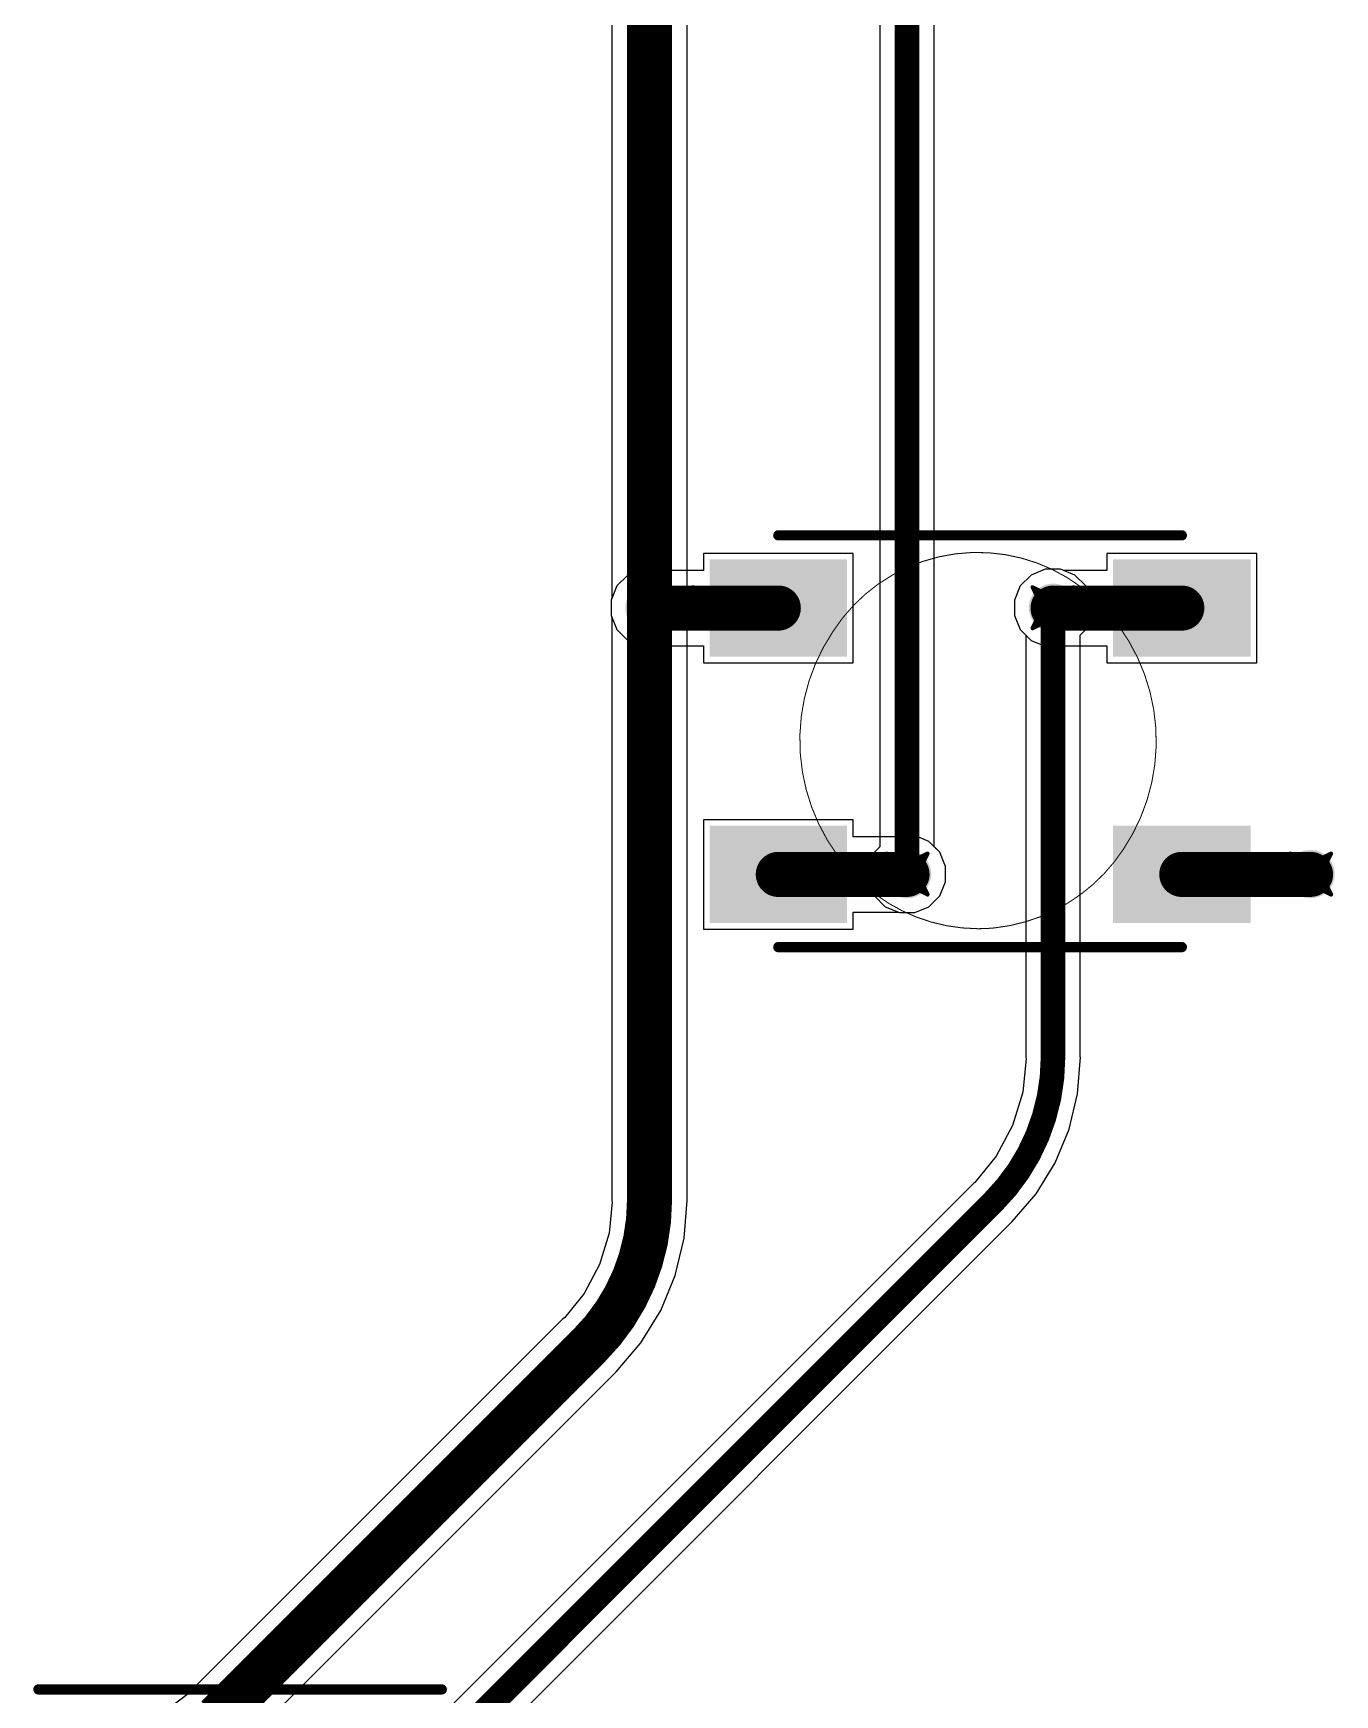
# Model space of a CAD drawing. Header units: inches. Extents: x -11 to 1110, y -7 to 455.
# Drawn here: x 300.82 to 316.95, y 242.42 to 263.01 of the extents above; entities that cross this region are included whole.
import ezdxf

# ---------------------------------------------------------------- set-up
doc = ezdxf.new("R2010")
doc.units = ezdxf.units.IN
for name, color, linetype in [('Bottom Layer', 5, 'Continuous'), ('Drill Drawing', 1, 'Continuous'), ('Mechanical 7', 56, 'Continuous'), ('Top Layer', 1, 'Continuous'), ('Top Overlay', 2, 'Continuous'), ('Top Paste', 8, 'Continuous'), ('Top Solder', 216, 'Continuous'), ('Via Holes', 16, 'Continuous')]:
    doc.layers.add(name, color=color, linetype=linetype)

msp = doc.modelspace()

# ---------------------------------------------------------------- hatches: boundary and pattern name
at = {"layer": 'Bottom Layer'}
h = msp.add_hatch(color=5, dxfattribs=at)
edge = h.paths.add_edge_path()
edge.add_arc((308.454, 255.889), 0.3, 0, 360)
h = msp.add_hatch(color=5, dxfattribs=at)
edge = h.paths.add_edge_path()
edge.add_arc((313.454, 255.889), 0.3, 0, 360)
h = msp.add_hatch(color=5, dxfattribs=at)
edge = h.paths.add_edge_path()
edge.add_arc((311.646, 252.589), 0.3, 0, 360)
h = msp.add_hatch(color=5, dxfattribs=at)
edge = h.paths.add_edge_path()
edge.add_arc((316.646, 252.589), 0.3, 0, 360)
at = {"layer": 'Top Layer'}
for points in [[(309.3, 256.385), (310.8, 256.385), (310.8, 255.385), (309.3, 255.385)], [(315.8, 255.385), (314.3, 255.385), (314.3, 256.385), (315.8, 256.385)], [(309.3, 253.085), (310.8, 253.085), (310.8, 252.085), (309.3, 252.085)], [(314.3, 253.085), (315.8, 253.085), (315.8, 252.085), (314.3, 252.085)]]:
    msp.add_hatch(color=1, dxfattribs=at).paths.add_polyline_path(points)
h = msp.add_hatch(color=1, dxfattribs=at)
edge = h.paths.add_edge_path()
edge.add_arc((308.454, 255.889), 0.3, 0, 360)
h = msp.add_hatch(color=1, dxfattribs=at)
edge = h.paths.add_edge_path()
edge.add_arc((313.454, 255.889), 0.3, 0, 360)
h = msp.add_hatch(color=1, dxfattribs=at)
edge = h.paths.add_edge_path()
edge.add_arc((311.646, 252.589), 0.3, 0, 360)
h = msp.add_hatch(color=1, dxfattribs=at)
edge = h.paths.add_edge_path()
edge.add_arc((316.646, 252.589), 0.3, 0, 360)
at = {"layer": 'Top Paste'}
for points in [[(309.3, 256.385), (310.8, 256.385), (310.8, 255.385), (309.3, 255.385)], [(315.8, 255.385), (314.3, 255.385), (314.3, 256.385), (315.8, 256.385)], [(309.3, 253.085), (310.8, 253.085), (310.8, 252.085), (309.3, 252.085)], [(314.3, 253.085), (315.8, 253.085), (315.8, 252.085), (314.3, 252.085)]]:
    msp.add_hatch(color=8, dxfattribs=at).paths.add_polyline_path(points)
at = {"layer": 'Top Solder'}
for points in [[(309.198, 256.487), (310.902, 256.487), (310.902, 255.284), (309.198, 255.284)], [(315.902, 255.284), (314.198, 255.284), (314.198, 256.487), (315.902, 256.487)], [(309.198, 253.187), (310.902, 253.187), (310.902, 251.984), (309.198, 251.984)], [(314.198, 253.187), (315.902, 253.187), (315.902, 251.984), (314.198, 251.984)]]:
    msp.add_hatch(color=216, dxfattribs=at).paths.add_polyline_path(points)
at = {"layer": 'Via Holes'}
h = msp.add_hatch(color=7, dxfattribs=at)
edge = h.paths.add_edge_path()
edge.add_arc((308.454, 255.889), 0.15, 0, 360)
h = msp.add_hatch(color=7, dxfattribs=at)
edge = h.paths.add_edge_path()
edge.add_arc((313.454, 255.889), 0.15, 0, 360)
h = msp.add_hatch(color=7, dxfattribs=at)
edge = h.paths.add_edge_path()
edge.add_arc((311.646, 252.589), 0.15, 0, 360)
h = msp.add_hatch(color=7, dxfattribs=at)
edge = h.paths.add_edge_path()
edge.add_arc((316.646, 252.589), 0.15, 0, 360)

# ---------------------------------------------------------------- linework, layer by layer
at = {"layer": 'Bottom Layer'}
for p, q in [((307.988, 264.171), (307.988, 256.012)), ((308.921, 256.012), (308.921, 264.171)), ((311.309, 263.578), (311.309, 252.928)), ((311.982, 252.928), (311.982, 263.578)), ((313.359, 256.366), (313.184, 256.294)), ((313.549, 256.366), (313.359, 256.366)), ((313.725, 256.294), (313.549, 256.366)), ((313.049, 256.159), (312.977, 255.984)), ((313.184, 256.294), (313.049, 256.159)), ((313.859, 256.159), (313.725, 256.294)), ((313.932, 255.984), (313.859, 256.159)), ((307.988, 256.012), (307.977, 255.984)), ((307.977, 255.984), (307.977, 255.794)), ((308.932, 255.984), (308.921, 256.012)), ((308.932, 255.794), (308.932, 255.984)), ((312.977, 255.984), (312.977, 255.794)), ((313.932, 255.794), (313.932, 255.984)), ((307.977, 255.794), (307.988, 255.765)), ((307.988, 255.765), (307.988, 248.546)), ((308.921, 255.765), (308.932, 255.794)), ((308.921, 248.546), (308.921, 255.765)), ((312.977, 255.794), (313.049, 255.618)), ((313.859, 255.618), (313.932, 255.794)), ((313.049, 255.618), (313.118, 255.55)), ((313.118, 255.55), (313.118, 250.319)), ((313.791, 255.55), (313.859, 255.618)), ((313.791, 250.319), (313.791, 255.55)), ((311.241, 252.859), (311.168, 252.684)), ((311.309, 252.928), (311.241, 252.859)), ((312.051, 252.859), (311.982, 252.928)), ((312.123, 252.684), (312.051, 252.859)), ((311.168, 252.684), (311.168, 252.494)), ((312.123, 252.494), (312.123, 252.684)), ((311.168, 252.494), (311.241, 252.318)), ((312.051, 252.318), (312.123, 252.494)), ((311.241, 252.318), (311.375, 252.184)), ((311.916, 252.184), (312.051, 252.318)), ((311.375, 252.184), (311.551, 252.111)), ((311.551, 252.111), (311.741, 252.111)), ((311.741, 252.111), (311.916, 252.184)), ((313.121, 250.304), (313.08, 249.888)), ((313.118, 250.319), (313.121, 250.304)), ((313.758, 249.868), (313.793, 250.319)), ((313.793, 250.319), (313.791, 250.319)), ((313.08, 249.888), (312.954, 249.474)), ((313.653, 249.429), (313.758, 249.868)), ((312.954, 249.474), (312.75, 249.092)), ((313.48, 249.012), (313.653, 249.429)), ((312.75, 249.092), (312.485, 248.769)), ((313.244, 248.626), (313.48, 249.012)), ((312.472, 248.761), (302.478, 238.766)), ((312.485, 248.769), (312.472, 248.761)), ((307.992, 248.525), (307.955, 248.141)), ((307.988, 248.546), (307.992, 248.525)), ((308.884, 248.076), (308.921, 248.546)), ((308.921, 248.546), (308.921, 248.546)), ((312.95, 248.283), (313.244, 248.626)), ((302.954, 238.29), (312.948, 248.285)), ((307.955, 248.141), (307.836, 247.75)), ((312.948, 248.285), (312.95, 248.283)), ((308.774, 247.617), (308.884, 248.076)), ((307.836, 247.75), (307.644, 247.391)), ((308.593, 247.182), (308.774, 247.617)), ((307.644, 247.391), (307.399, 247.092)), ((307.381, 247.08), (302.769, 242.468)), ((307.399, 247.092), (307.381, 247.08)), ((308.347, 246.779), (308.593, 247.182)), ((308.04, 246.421), (308.347, 246.779)), ((303.428, 241.809), (308.04, 246.421)), ((308.04, 246.421), (308.04, 246.421)), ((308.04, 246.421), (308.04, 246.421)), ((302.754, 242.446), (302.481, 242.236)), ((302.769, 242.468), (302.754, 242.446))]:
    msp.add_line(p, q, dxfattribs=at)
for points in [[(308.454, 255.889, 0.559, 0.559, 0), (308.454, 264.171, 0.559, 0.559, 0)], [(311.646, 252.589, 0.305, 0.305, 0), (311.646, 263.578, 0.305, 0.305, 0)], [(308.454, 248.546, 0.559, 0.559, 0), (308.454, 255.889, 0.559, 0.559, 0)], [(313.454, 250.319, 0.305, 0.305, 0), (313.454, 255.889, 0.305, 0.305, 0)], [(313.454, 250.319, 0.305, 0.305, -0.198912), (312.71, 248.523, 0.305, 0.305, 0)], [(308.454, 248.546, 0.559, 0.559, -0.198912), (307.71, 246.75, 0.559, 0.559, 0)], [(302.476, 238.288, 0.305, 0.305, 0), (312.71, 248.523, 0.305, 0.305, 0)], [(303.098, 242.138, 0.559, 0.559, 0), (307.71, 246.75, 0.559, 0.559, 0)]]:
    msp.add_lwpolyline(points, format="xyseb", dxfattribs=at)
for points in [[(308.315, 255.889, 0.279, 0.279, 1), (308.594, 255.889, 0.279, 0.279, 1)], [(308.315, 255.889, 0.279, 0.279, 1), (308.594, 255.889, 0.279, 0.279, 1)], [(313.378, 255.889, 0.152, 0.152, 1), (313.531, 255.889, 0.152, 0.152, 1)], [(311.569, 252.589, 0.152, 0.152, 1), (311.722, 252.589, 0.152, 0.152, 1)], [(313.378, 250.319, 0.152, 0.152, 1), (313.531, 250.319, 0.152, 0.152, 1)], [(313.378, 250.319, 0.152, 0.152, 1), (313.531, 250.319, 0.152, 0.152, 1)], [(308.315, 248.546, 0.279, 0.279, 1), (308.594, 248.546, 0.279, 0.279, 1)], [(308.315, 248.546, 0.279, 0.279, 1), (308.594, 248.546, 0.279, 0.279, 1)], [(312.634, 248.523, 0.152, 0.152, 1), (312.787, 248.523, 0.152, 0.152, 1)], [(312.634, 248.523, 0.152, 0.152, 1), (312.787, 248.523, 0.152, 0.152, 1)], [(307.571, 246.75, 0.279, 0.279, 1), (307.85, 246.75, 0.279, 0.279, 1)], [(307.571, 246.75, 0.279, 0.279, 1), (307.85, 246.75, 0.279, 0.279, 1)]]:
    msp.add_lwpolyline(points, format="xyseb", close=True, dxfattribs=at)
at = {"layer": 'Drill Drawing'}
for points in [[(308.2, 256.143, 0.0508, 0.0508, 0), (308.454, 256.016, 0.0508, 0.0508, 0)], [(308.2, 256.143, 0.0508, 0.0508, 0), (308.327, 255.889, 0.0508, 0.0508, 0)], [(308.454, 256.016, 0.0508, 0.0508, 0), (308.708, 256.143, 0.0508, 0.0508, 0)], [(308.581, 255.889, 0.0508, 0.0508, 0), (308.708, 256.143, 0.0508, 0.0508, 0)], [(313.2, 256.143, 0.0508, 0.0508, 0), (313.454, 256.016, 0.0508, 0.0508, 0)], [(313.2, 256.143, 0.0508, 0.0508, 0), (313.327, 255.889, 0.0508, 0.0508, 0)], [(313.454, 256.016, 0.0508, 0.0508, 0), (313.708, 256.143, 0.0508, 0.0508, 0)], [(313.581, 255.889, 0.0508, 0.0508, 0), (313.708, 256.143, 0.0508, 0.0508, 0)], [(308.2, 255.635, 0.0508, 0.0508, 0), (308.327, 255.889, 0.0508, 0.0508, 0)], [(308.581, 255.889, 0.0508, 0.0508, 0), (308.708, 255.635, 0.0508, 0.0508, 0)], [(313.2, 255.635, 0.0508, 0.0508, 0), (313.327, 255.889, 0.0508, 0.0508, 0)], [(313.581, 255.889, 0.0508, 0.0508, 0), (313.708, 255.635, 0.0508, 0.0508, 0)], [(308.2, 255.635, 0.0508, 0.0508, 0), (308.454, 255.762, 0.0508, 0.0508, 0)], [(308.454, 255.762, 0.0508, 0.0508, 0), (308.708, 255.635, 0.0508, 0.0508, 0)], [(313.2, 255.635, 0.0508, 0.0508, 0), (313.454, 255.762, 0.0508, 0.0508, 0)], [(313.454, 255.762, 0.0508, 0.0508, 0), (313.708, 255.635, 0.0508, 0.0508, 0)], [(311.392, 252.843, 0.0508, 0.0508, 0), (311.646, 252.716, 0.0508, 0.0508, 0)], [(311.392, 252.843, 0.0508, 0.0508, 0), (311.519, 252.589, 0.0508, 0.0508, 0)], [(311.646, 252.716, 0.0508, 0.0508, 0), (311.9, 252.843, 0.0508, 0.0508, 0)], [(311.773, 252.589, 0.0508, 0.0508, 0), (311.9, 252.843, 0.0508, 0.0508, 0)], [(316.392, 252.843, 0.0508, 0.0508, 0), (316.646, 252.716, 0.0508, 0.0508, 0)], [(316.392, 252.843, 0.0508, 0.0508, 0), (316.519, 252.589, 0.0508, 0.0508, 0)], [(316.646, 252.716, 0.0508, 0.0508, 0), (316.9, 252.843, 0.0508, 0.0508, 0)], [(316.773, 252.589, 0.0508, 0.0508, 0), (316.9, 252.843, 0.0508, 0.0508, 0)], [(311.392, 252.335, 0.0508, 0.0508, 0), (311.519, 252.589, 0.0508, 0.0508, 0)], [(311.773, 252.589, 0.0508, 0.0508, 0), (311.9, 252.335, 0.0508, 0.0508, 0)], [(316.392, 252.335, 0.0508, 0.0508, 0), (316.519, 252.589, 0.0508, 0.0508, 0)], [(316.773, 252.589, 0.0508, 0.0508, 0), (316.9, 252.335, 0.0508, 0.0508, 0)], [(311.392, 252.335, 0.0508, 0.0508, 0), (311.646, 252.462, 0.0508, 0.0508, 0)], [(311.646, 252.462, 0.0508, 0.0508, 0), (311.9, 252.335, 0.0508, 0.0508, 0)], [(316.392, 252.335, 0.0508, 0.0508, 0), (316.646, 252.462, 0.0508, 0.0508, 0)], [(316.646, 252.462, 0.0508, 0.0508, 0), (316.9, 252.335, 0.0508, 0.0508, 0)]]:
    msp.add_lwpolyline(points, format="xyseb", dxfattribs=at)
for points in [[(308.188, 256.143, 0.0254, 0.0254, 1), (308.213, 256.143, 0.0254, 0.0254, 1)], [(308.188, 256.143, 0.0254, 0.0254, 1), (308.213, 256.143, 0.0254, 0.0254, 1)], [(308.696, 256.143, 0.0254, 0.0254, 1), (308.721, 256.143, 0.0254, 0.0254, 1)], [(308.696, 256.143, 0.0254, 0.0254, 1), (308.721, 256.143, 0.0254, 0.0254, 1)], [(313.188, 256.143, 0.0254, 0.0254, 1), (313.213, 256.143, 0.0254, 0.0254, 1)], [(313.188, 256.143, 0.0254, 0.0254, 1), (313.213, 256.143, 0.0254, 0.0254, 1)], [(313.696, 256.143, 0.0254, 0.0254, 1), (313.721, 256.143, 0.0254, 0.0254, 1)], [(313.696, 256.143, 0.0254, 0.0254, 1), (313.721, 256.143, 0.0254, 0.0254, 1)], [(308.315, 255.889, 0.0254, 0.0254, 1), (308.34, 255.889, 0.0254, 0.0254, 1)], [(308.315, 255.889, 0.0254, 0.0254, 1), (308.34, 255.889, 0.0254, 0.0254, 1)], [(308.442, 256.016, 0.0254, 0.0254, 1), (308.467, 256.016, 0.0254, 0.0254, 1)], [(308.442, 256.016, 0.0254, 0.0254, 1), (308.467, 256.016, 0.0254, 0.0254, 1)], [(308.569, 255.889, 0.0254, 0.0254, 1), (308.594, 255.889, 0.0254, 0.0254, 1)], [(308.569, 255.889, 0.0254, 0.0254, 1), (308.594, 255.889, 0.0254, 0.0254, 1)], [(313.315, 255.889, 0.0254, 0.0254, 1), (313.34, 255.889, 0.0254, 0.0254, 1)], [(313.315, 255.889, 0.0254, 0.0254, 1), (313.34, 255.889, 0.0254, 0.0254, 1)], [(313.442, 256.016, 0.0254, 0.0254, 1), (313.467, 256.016, 0.0254, 0.0254, 1)], [(313.442, 256.016, 0.0254, 0.0254, 1), (313.467, 256.016, 0.0254, 0.0254, 1)], [(313.569, 255.889, 0.0254, 0.0254, 1), (313.594, 255.889, 0.0254, 0.0254, 1)], [(313.569, 255.889, 0.0254, 0.0254, 1), (313.594, 255.889, 0.0254, 0.0254, 1)], [(308.442, 255.762, 0.0254, 0.0254, 1), (308.467, 255.762, 0.0254, 0.0254, 1)], [(308.442, 255.762, 0.0254, 0.0254, 1), (308.467, 255.762, 0.0254, 0.0254, 1)], [(313.442, 255.762, 0.0254, 0.0254, 1), (313.467, 255.762, 0.0254, 0.0254, 1)], [(313.442, 255.762, 0.0254, 0.0254, 1), (313.467, 255.762, 0.0254, 0.0254, 1)], [(308.188, 255.635, 0.0254, 0.0254, 1), (308.213, 255.635, 0.0254, 0.0254, 1)], [(308.188, 255.635, 0.0254, 0.0254, 1), (308.213, 255.635, 0.0254, 0.0254, 1)], [(308.696, 255.635, 0.0254, 0.0254, 1), (308.721, 255.635, 0.0254, 0.0254, 1)], [(308.696, 255.635, 0.0254, 0.0254, 1), (308.721, 255.635, 0.0254, 0.0254, 1)], [(313.188, 255.635, 0.0254, 0.0254, 1), (313.213, 255.635, 0.0254, 0.0254, 1)], [(313.188, 255.635, 0.0254, 0.0254, 1), (313.213, 255.635, 0.0254, 0.0254, 1)], [(313.696, 255.635, 0.0254, 0.0254, 1), (313.721, 255.635, 0.0254, 0.0254, 1)], [(313.696, 255.635, 0.0254, 0.0254, 1), (313.721, 255.635, 0.0254, 0.0254, 1)], [(311.379, 252.843, 0.0254, 0.0254, 1), (311.404, 252.843, 0.0254, 0.0254, 1)], [(311.379, 252.843, 0.0254, 0.0254, 1), (311.404, 252.843, 0.0254, 0.0254, 1)], [(311.887, 252.843, 0.0254, 0.0254, 1), (311.912, 252.843, 0.0254, 0.0254, 1)], [(311.887, 252.843, 0.0254, 0.0254, 1), (311.912, 252.843, 0.0254, 0.0254, 1)], [(316.379, 252.843, 0.0254, 0.0254, 1), (316.404, 252.843, 0.0254, 0.0254, 1)], [(316.379, 252.843, 0.0254, 0.0254, 1), (316.404, 252.843, 0.0254, 0.0254, 1)], [(316.887, 252.843, 0.0254, 0.0254, 1), (316.912, 252.843, 0.0254, 0.0254, 1)], [(316.887, 252.843, 0.0254, 0.0254, 1), (316.912, 252.843, 0.0254, 0.0254, 1)], [(311.506, 252.589, 0.0254, 0.0254, 1), (311.531, 252.589, 0.0254, 0.0254, 1)], [(311.506, 252.589, 0.0254, 0.0254, 1), (311.531, 252.589, 0.0254, 0.0254, 1)], [(311.633, 252.716, 0.0254, 0.0254, 1), (311.658, 252.716, 0.0254, 0.0254, 1)], [(311.633, 252.716, 0.0254, 0.0254, 1), (311.658, 252.716, 0.0254, 0.0254, 1)], [(311.76, 252.589, 0.0254, 0.0254, 1), (311.785, 252.589, 0.0254, 0.0254, 1)], [(311.76, 252.589, 0.0254, 0.0254, 1), (311.785, 252.589, 0.0254, 0.0254, 1)], [(316.506, 252.589, 0.0254, 0.0254, 1), (316.531, 252.589, 0.0254, 0.0254, 1)], [(316.506, 252.589, 0.0254, 0.0254, 1), (316.531, 252.589, 0.0254, 0.0254, 1)], [(316.633, 252.716, 0.0254, 0.0254, 1), (316.658, 252.716, 0.0254, 0.0254, 1)], [(316.633, 252.716, 0.0254, 0.0254, 1), (316.658, 252.716, 0.0254, 0.0254, 1)], [(316.76, 252.589, 0.0254, 0.0254, 1), (316.785, 252.589, 0.0254, 0.0254, 1)], [(316.76, 252.589, 0.0254, 0.0254, 1), (316.785, 252.589, 0.0254, 0.0254, 1)], [(311.633, 252.462, 0.0254, 0.0254, 1), (311.658, 252.462, 0.0254, 0.0254, 1)], [(311.633, 252.462, 0.0254, 0.0254, 1), (311.658, 252.462, 0.0254, 0.0254, 1)], [(316.633, 252.462, 0.0254, 0.0254, 1), (316.658, 252.462, 0.0254, 0.0254, 1)], [(316.633, 252.462, 0.0254, 0.0254, 1), (316.658, 252.462, 0.0254, 0.0254, 1)], [(311.379, 252.335, 0.0254, 0.0254, 1), (311.404, 252.335, 0.0254, 0.0254, 1)], [(311.379, 252.335, 0.0254, 0.0254, 1), (311.404, 252.335, 0.0254, 0.0254, 1)], [(311.887, 252.335, 0.0254, 0.0254, 1), (311.912, 252.335, 0.0254, 0.0254, 1)], [(311.887, 252.335, 0.0254, 0.0254, 1), (311.912, 252.335, 0.0254, 0.0254, 1)], [(316.379, 252.335, 0.0254, 0.0254, 1), (316.404, 252.335, 0.0254, 0.0254, 1)], [(316.379, 252.335, 0.0254, 0.0254, 1), (316.404, 252.335, 0.0254, 0.0254, 1)], [(316.887, 252.335, 0.0254, 0.0254, 1), (316.912, 252.335, 0.0254, 0.0254, 1)], [(316.887, 252.335, 0.0254, 0.0254, 1), (316.912, 252.335, 0.0254, 0.0254, 1)]]:
    msp.add_lwpolyline(points, format="xyseb", close=True, dxfattribs=at)
at = {"layer": 'Mechanical 7'}
for points in [[(310.725, 255.591, 0.0127, 0.0127, -0.436474), (313.799, 256.148, 0.0127, 0.0127, 0)], [(313.799, 256.148, 0.0127, 0.0127, -0.393614), (314.326, 252.896, 0.0127, 0.0127, 0)], [(311.251, 252.34, 0.0127, 0.0127, -0.393921), (310.725, 255.591, 0.0127, 0.0127, 0)], [(314.326, 252.896, 0.0127, 0.0127, -0.224816), (312.73, 251.922, 0.0127, 0.0127, 0)], [(312.523, 251.912, 0.0127, 0.0127, -0.161805), (311.251, 252.34, 0.0127, 0.0127, 0)], [(312.73, 251.922, 0.0127, 0.0127, -0.024757), (312.523, 251.912, 0.0127, 0.0127, 0)]]:
    msp.add_lwpolyline(points, format="xyseb", dxfattribs=at)
for points in [[(313.796, 256.148, 0.00635, 0.00635, 1), (313.803, 256.148, 0.00635, 0.00635, 1)], [(313.796, 256.148, 0.00635, 0.00635, 1), (313.803, 256.148, 0.00635, 0.00635, 1)], [(310.722, 255.591, 0.00635, 0.00635, 1), (310.728, 255.591, 0.00635, 0.00635, 1)], [(310.722, 255.591, 0.00635, 0.00635, 1), (310.728, 255.591, 0.00635, 0.00635, 1)], [(314.323, 252.896, 0.00635, 0.00635, 1), (314.329, 252.896, 0.00635, 0.00635, 1)], [(314.323, 252.896, 0.00635, 0.00635, 1), (314.329, 252.896, 0.00635, 0.00635, 1)], [(311.248, 252.34, 0.00635, 0.00635, 1), (311.254, 252.34, 0.00635, 0.00635, 1)], [(311.248, 252.34, 0.00635, 0.00635, 1), (311.254, 252.34, 0.00635, 0.00635, 1)], [(312.52, 251.912, 0.00635, 0.00635, 1), (312.526, 251.912, 0.00635, 0.00635, 1)], [(312.52, 251.912, 0.00635, 0.00635, 1), (312.526, 251.912, 0.00635, 0.00635, 1)], [(312.727, 251.922, 0.00635, 0.00635, 1), (312.733, 251.922, 0.00635, 0.00635, 1)], [(312.727, 251.922, 0.00635, 0.00635, 1), (312.733, 251.922, 0.00635, 0.00635, 1)]]:
    msp.add_lwpolyline(points, format="xyseb", close=True, dxfattribs=at)
at = {"layer": 'Top Layer'}
for p, q in [((310.978, 256.563), (309.122, 256.563)), ((309.122, 256.563), (309.122, 256.351)), ((310.978, 255.207), (310.978, 256.563)), ((315.978, 256.563), (314.122, 256.563)), ((314.122, 256.563), (314.122, 256.351)), ((315.978, 255.207), (315.978, 256.563)), ((308.359, 256.366), (308.184, 256.294)), ((308.549, 256.366), (308.359, 256.366)), ((308.586, 256.351), (308.549, 256.366)), ((309.122, 256.351), (308.586, 256.351)), ((313.359, 256.366), (313.184, 256.294)), ((313.549, 256.366), (313.359, 256.366)), ((313.586, 256.351), (313.549, 256.366)), ((314.122, 256.351), (313.586, 256.351)), ((308.049, 256.159), (307.977, 255.984)), ((308.184, 256.294), (308.049, 256.159)), ((313.049, 256.159), (312.977, 255.984)), ((313.184, 256.294), (313.049, 256.159)), ((307.977, 255.984), (307.977, 255.794)), ((312.977, 255.984), (312.977, 255.794)), ((307.977, 255.794), (308.049, 255.618)), ((312.977, 255.794), (313.049, 255.618)), ((308.049, 255.618), (308.184, 255.484)), ((313.049, 255.618), (313.184, 255.484)), ((308.184, 255.484), (308.359, 255.411)), ((308.359, 255.411), (308.549, 255.411)), ((308.549, 255.411), (308.569, 255.419)), ((308.569, 255.419), (309.122, 255.419)), ((309.122, 255.419), (309.122, 255.207)), ((313.184, 255.484), (313.359, 255.411)), ((313.359, 255.411), (313.549, 255.411)), ((313.549, 255.411), (313.569, 255.419)), ((313.569, 255.419), (314.122, 255.419)), ((314.122, 255.419), (314.122, 255.207)), ((309.122, 255.207), (310.978, 255.207)), ((314.122, 255.207), (315.978, 255.207)), ((310.978, 253.263), (309.122, 253.263)), ((309.122, 253.263), (309.122, 251.907)), ((310.978, 253.051), (310.978, 253.263)), ((311.514, 253.051), (310.978, 253.051)), ((311.551, 253.066), (311.514, 253.051)), ((311.741, 253.066), (311.551, 253.066)), ((311.916, 252.994), (311.741, 253.066)), ((312.051, 252.859), (311.916, 252.994)), ((312.123, 252.684), (312.051, 252.859)), ((312.123, 252.494), (312.123, 252.684)), ((312.051, 252.318), (312.123, 252.494)), ((311.916, 252.184), (312.051, 252.318)), ((310.978, 251.907), (310.978, 252.119)), ((310.978, 252.119), (311.531, 252.119)), ((311.531, 252.119), (311.551, 252.111)), ((311.551, 252.111), (311.741, 252.111)), ((311.741, 252.111), (311.916, 252.184)), ((309.122, 251.907), (310.978, 251.907))]:
    msp.add_line(p, q, dxfattribs=at)
for points in [[(308.454, 255.885, 0.559, 0.559, 0), (310.05, 255.885, 0.559, 0.559, 0)], [(313.454, 255.885, 0.559, 0.559, 0), (315.05, 255.885, 0.559, 0.559, 0)], [(310.05, 252.585, 0.559, 0.559, 0), (311.646, 252.585, 0.559, 0.559, 0)], [(315.05, 252.585, 0.559, 0.559, 0), (316.646, 252.585, 0.559, 0.559, 0)]]:
    msp.add_lwpolyline(points, format="xyseb", dxfattribs=at)
for points in [[(308.315, 255.885, 0.279, 0.279, 1), (308.594, 255.885, 0.279, 0.279, 1)], [(309.91, 255.885, 0.279, 0.279, 1), (310.19, 255.885, 0.279, 0.279, 1)], [(313.315, 255.885, 0.279, 0.279, 1), (313.594, 255.885, 0.279, 0.279, 1)], [(314.91, 255.885, 0.279, 0.279, 1), (315.19, 255.885, 0.279, 0.279, 1)], [(309.91, 252.585, 0.279, 0.279, 1), (310.19, 252.585, 0.279, 0.279, 1)], [(311.506, 252.585, 0.279, 0.279, 1), (311.785, 252.585, 0.279, 0.279, 1)], [(314.91, 252.585, 0.279, 0.279, 1), (315.19, 252.585, 0.279, 0.279, 1)], [(316.506, 252.585, 0.279, 0.279, 1), (316.785, 252.585, 0.279, 0.279, 1)]]:
    msp.add_lwpolyline(points, format="xyseb", close=True, dxfattribs=at)
at = {"layer": 'Top Overlay'}
for points in [[(310.05, 256.786, 0.127, 0.127, 0), (315.05, 256.786, 0.127, 0.127, 0)], [(308.994, 256.039, 0.254, 0.254, 0), (309.121, 255.912, 0.254, 0.254, 0)], [(308.994, 255.785, 0.254, 0.254, 0), (308.994, 256.039, 0.254, 0.254, 0)], [(308.994, 255.785, 0.254, 0.254, 0), (309.121, 255.912, 0.254, 0.254, 0)], [(310.05, 251.684, 0.127, 0.127, 0), (315.05, 251.684, 0.127, 0.127, 0)], [(300.881, 242.486, 0.127, 0.127, 0), (305.881, 242.486, 0.127, 0.127, 0)]]:
    msp.add_lwpolyline(points, format="xyseb", dxfattribs=at)
for points in [[(310.018, 256.786, 0.0635, 0.0635, 1), (310.082, 256.786, 0.0635, 0.0635, 1)], [(315.018, 256.786, 0.0635, 0.0635, 1), (315.082, 256.786, 0.0635, 0.0635, 1)], [(308.93, 256.039, 0.127, 0.127, 1), (309.057, 256.039, 0.127, 0.127, 1)], [(308.93, 256.039, 0.127, 0.127, 1), (309.057, 256.039, 0.127, 0.127, 1)], [(308.93, 255.785, 0.127, 0.127, 1), (309.057, 255.785, 0.127, 0.127, 1)], [(308.93, 255.785, 0.127, 0.127, 1), (309.057, 255.785, 0.127, 0.127, 1)], [(309.057, 255.912, 0.127, 0.127, 1), (309.184, 255.912, 0.127, 0.127, 1)], [(309.057, 255.912, 0.127, 0.127, 1), (309.184, 255.912, 0.127, 0.127, 1)], [(310.018, 251.684, 0.0635, 0.0635, 1), (310.082, 251.684, 0.0635, 0.0635, 1)], [(315.018, 251.684, 0.0635, 0.0635, 1), (315.082, 251.684, 0.0635, 0.0635, 1)], [(300.849, 242.486, 0.0635, 0.0635, 1), (300.912, 242.486, 0.0635, 0.0635, 1)], [(305.849, 242.486, 0.0635, 0.0635, 1), (305.912, 242.486, 0.0635, 0.0635, 1)]]:
    msp.add_lwpolyline(points, format="xyseb", close=True, dxfattribs=at)

doc.saveas('drawing.dxf')
